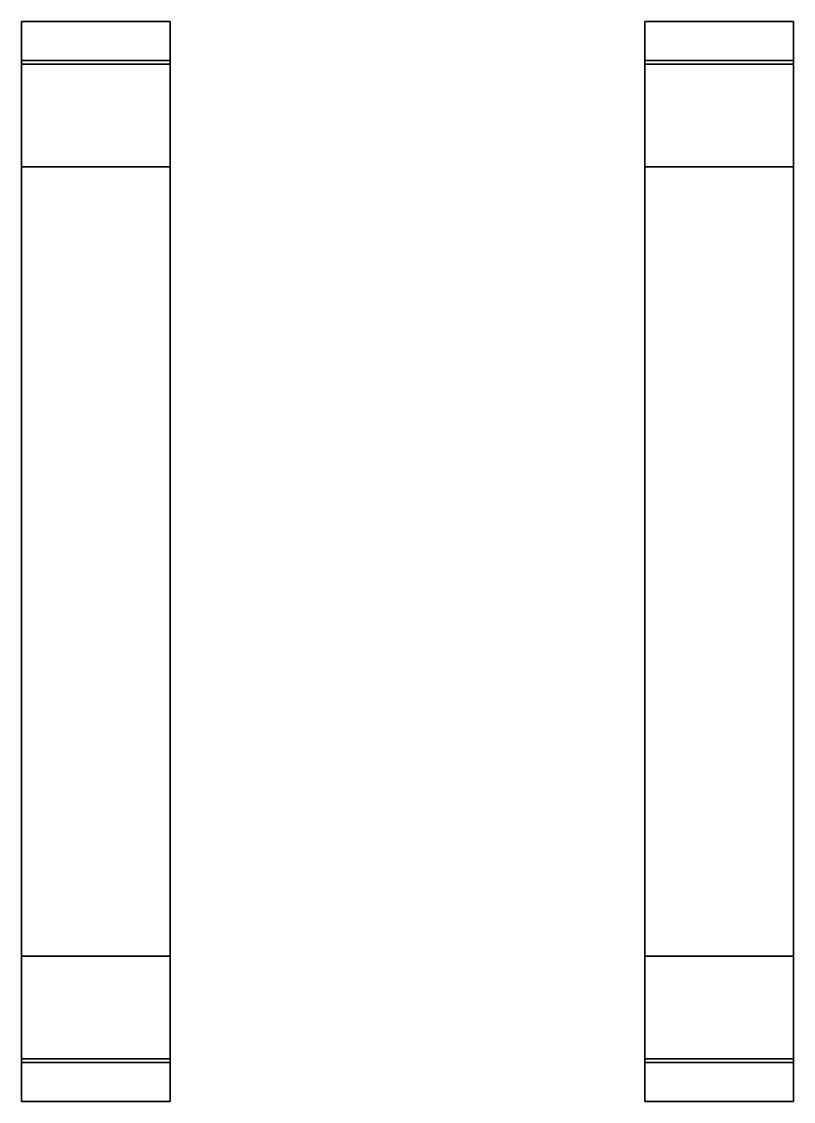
# Model space of a CAD drawing. Extents: x -1.09 to 1.09, y -2.89 to 0.16.
import ezdxf

# ---------------------------------------------------------------- set-up
doc = ezdxf.new("R2010")
doc.units = 0
doc.layers.add('TRACKS', color=3, linetype='CONTINUOUS')

msp = doc.modelspace()

# ---------------------------------------------------------------- linework, layer by layer
at = {"layer": 'TRACKS'}
for points in [[(-0.67, 0.04, 0.67), (-0.67, 0.16, 0.38), (-1.09, 0.16, 0.38), (-1.09, 0.04, 0.67)], [(-1.09, 0.04, 0.67), (-1.09, 0.16, 0.38), (-0.67, 0.16, 0.38), (-0.67, 0.04, 0.67)], [(-0.67, 0.16, 0.38), (-0.67, 0.05, 0.09), (-1.09, 0.05, 0.09), (-1.09, 0.16, 0.38)], [(-1.09, 0.16, 0.38), (-1.09, 0.05, 0.09), (-0.67, 0.05, 0.09), (-0.67, 0.16, 0.38)], [(0.67, 0.16, 0.38), (0.67, 0.05, 0.09), (1.09, 0.05, 0.09), (1.09, 0.16, 0.38)], [(1.09, 0.16, 0.38), (1.09, 0.05, 0.09), (0.67, 0.05, 0.09), (0.67, 0.16, 0.38)], [(1.09, 0.04, 0.67), (1.09, 0.16, 0.38), (0.67, 0.16, 0.38), (0.67, 0.04, 0.67)], [(0.67, 0.04, 0.67), (0.67, 0.16, 0.38), (1.09, 0.16, 0.38), (1.09, 0.04, 0.67)], [(-0.67, 0.05, 0.09), (-0.67, -0.25, -0.02), (-1.09, -0.25, -0.02), (-1.09, 0.05, 0.09)], [(-1.09, 0.05, 0.09), (-1.09, -0.25, -0.02), (-0.67, -0.25, -0.02), (-0.67, 0.05, 0.09)], [(-0.67, -0.25, 0.78), (-0.67, 0.04, 0.67), (-1.09, 0.04, 0.67), (-1.09, -0.25, 0.78)], [(-1.09, -0.25, 0.78), (-1.09, 0.04, 0.67), (-0.67, 0.04, 0.67), (-0.67, -0.25, 0.78)], [(1.09, 0.05, 0.09), (1.09, -0.25, -0.02), (0.67, -0.25, -0.02), (0.67, 0.05, 0.09)], [(0.67, 0.05, 0.09), (0.67, -0.25, -0.02), (1.09, -0.25, -0.02), (1.09, 0.05, 0.09)], [(1.09, -0.25, 0.78), (1.09, 0.04, 0.67), (0.67, 0.04, 0.67), (0.67, -0.25, 0.78)], [(0.67, -0.25, 0.78), (0.67, 0.04, 0.67), (1.09, 0.04, 0.67), (1.09, -0.25, 0.78)], [(-0.67, -0.25, -0.02), (-0.67, -2.48, -0.02), (-1.09, -2.48, -0.02), (-1.09, -0.25, -0.02)], [(-1.09, -0.25, -0.02), (-1.09, -2.48, -0.02), (-0.67, -2.48, -0.02), (-0.67, -0.25, -0.02)], [(-1.09, -0.25, 0.78), (-1.09, -2.48, 0.78), (-0.67, -2.48, 0.78), (-0.67, -0.25, 0.78)], [(-0.67, -0.25, 0.78), (-0.67, -2.48, 0.78), (-1.09, -2.48, 0.78), (-1.09, -0.25, 0.78)], [(1.09, -0.25, -0.02), (1.09, -2.48, -0.02), (0.67, -2.48, -0.02), (0.67, -0.25, -0.02)], [(0.67, -0.25, -0.02), (0.67, -2.48, -0.02), (1.09, -2.48, -0.02), (1.09, -0.25, -0.02)], [(1.09, -0.25, 0.78), (1.09, -2.48, 0.78), (0.67, -2.48, 0.78), (0.67, -0.25, 0.78)], [(0.67, -0.25, 0.78), (0.67, -2.48, 0.78), (1.09, -2.48, 0.78), (1.09, -0.25, 0.78)], [(-0.67, -2.78, 0.09), (-0.67, -2.48, -0.02), (-1.09, -2.48, -0.02), (-1.09, -2.78, 0.09)], [(-1.09, -2.78, 0.09), (-1.09, -2.48, -0.02), (-0.67, -2.48, -0.02), (-0.67, -2.78, 0.09)], [(-0.67, -2.48, 0.78), (-0.67, -2.77, 0.67), (-1.09, -2.77, 0.67), (-1.09, -2.48, 0.78)], [(-1.09, -2.48, 0.78), (-1.09, -2.77, 0.67), (-0.67, -2.77, 0.67), (-0.67, -2.48, 0.78)], [(1.09, -2.48, 0.78), (1.09, -2.77, 0.67), (0.67, -2.77, 0.67), (0.67, -2.48, 0.78)], [(0.67, -2.48, 0.78), (0.67, -2.77, 0.67), (1.09, -2.77, 0.67), (1.09, -2.48, 0.78)], [(1.09, -2.78, 0.09), (1.09, -2.48, -0.02), (0.67, -2.48, -0.02), (0.67, -2.78, 0.09)], [(0.67, -2.78, 0.09), (0.67, -2.48, -0.02), (1.09, -2.48, -0.02), (1.09, -2.78, 0.09)], [(-0.67, -2.77, 0.67), (-0.67, -2.89, 0.38), (-1.09, -2.89, 0.38), (-1.09, -2.77, 0.67)], [(-1.09, -2.77, 0.67), (-1.09, -2.89, 0.38), (-0.67, -2.89, 0.38), (-0.67, -2.77, 0.67)], [(1.09, -2.77, 0.67), (1.09, -2.89, 0.38), (0.67, -2.89, 0.38), (0.67, -2.77, 0.67)], [(0.67, -2.77, 0.67), (0.67, -2.89, 0.38), (1.09, -2.89, 0.38), (1.09, -2.77, 0.67)], [(-0.67, -2.89, 0.38), (-0.67, -2.78, 0.09), (-1.09, -2.78, 0.09), (-1.09, -2.89, 0.38)], [(-1.09, -2.89, 0.38), (-1.09, -2.78, 0.09), (-0.67, -2.78, 0.09), (-0.67, -2.89, 0.38)], [(1.09, -2.89, 0.38), (1.09, -2.78, 0.09), (0.67, -2.78, 0.09), (0.67, -2.89, 0.38)], [(0.67, -2.89, 0.38), (0.67, -2.78, 0.09), (1.09, -2.78, 0.09), (1.09, -2.89, 0.38)]]:
    msp.add_3dface(points, dxfattribs=at)

doc.saveas('drawing.dxf')
